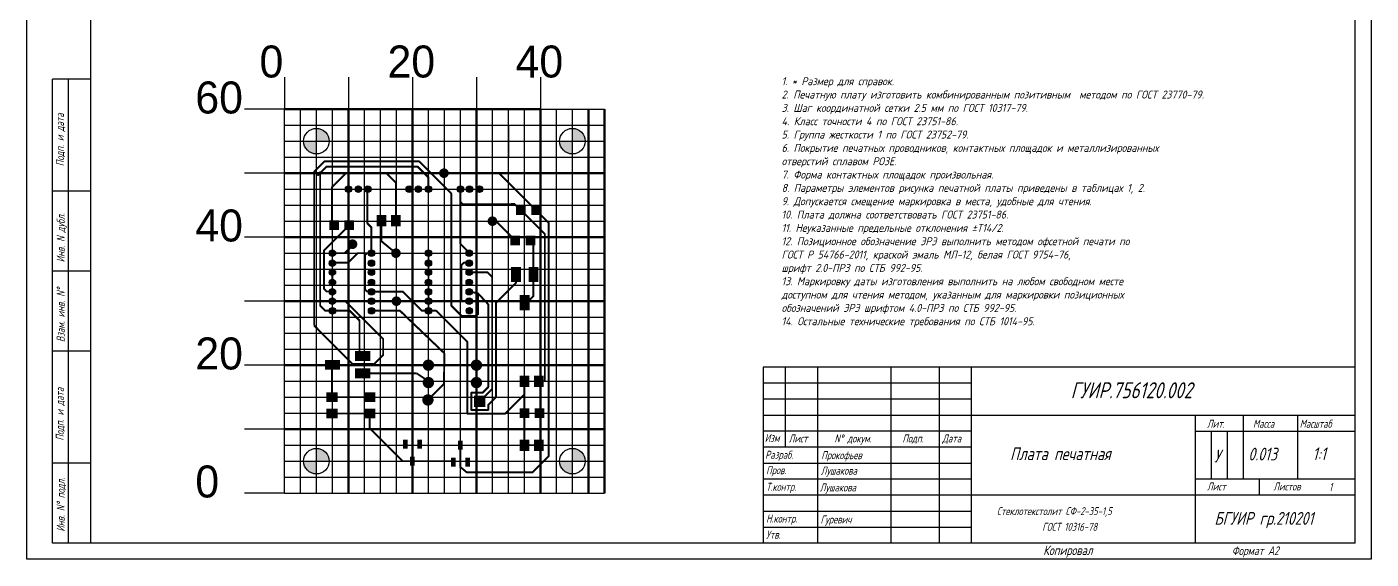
# Model space of a CAD drawing. Header units: millimetres. Extents: x -479 to 824, y -96 to 883.
# Drawn here: x 404.3 to 824.3, y 285.9 to 452.3 of the extents above; entities that cross this region are included whole.
import ezdxf

# ---------------------------------------------------------------- set-up
doc = ezdxf.new("R2010")
doc.units = ezdxf.units.MM
doc.header["$MEASUREMENT"] = 0
doc.styles.add('ЕСКД_wwcade', font='wwcade.shx', dxfattribs={"width": 0.9, "oblique": 15})
doc.styles.add('стиль1', font='romans.shx', dxfattribs={"width": 0.75, "oblique": 15, "height": 3.5})

msp = doc.modelspace()

# ---------------------------------------------------------------- hatches: boundary and pattern name
h = msp.add_hatch(color=256)
h.dxf.hatch_style = 1
h.paths.add_polyline_path([(494.804, 420.55), (494.804, 416.55), (498.804, 416.55, 0.4142136)])
h.paths.add_polyline_path([(494.804, 416.55), (490.804, 416.55, 0.4142136), (494.804, 412.55)])
h = msp.add_hatch(color=256)
h.dxf.hatch_style = 1
h.paths.add_polyline_path([(574.804, 420.55), (574.804, 416.55), (578.804, 416.55, 0.4142136)])
h.paths.add_polyline_path([(574.804, 416.55), (570.804, 416.55, 0.4142136), (574.804, 412.55)])
h = msp.add_hatch(color=256)
h.dxf.hatch_style = 1
h.paths.add_polyline_path([(505.804, 401.55, 1), (503.804, 401.55, 1)])
h = msp.add_hatch(color=256)
h.dxf.hatch_style = 1
h.paths.add_polyline_path([(508.893, 401.55, 1), (506.893, 401.55, 1)])
h = msp.add_hatch(color=256)
h.dxf.hatch_style = 1
h.paths.add_polyline_path([(511.859, 401.55, 1), (509.859, 401.55, 1)])
h = msp.add_hatch(color=256)
h.dxf.hatch_style = 1
h.paths.add_polyline_path([(524.804, 401.55, 1), (522.804, 401.55, 1)])
h = msp.add_hatch(color=256)
h.dxf.hatch_style = 1
h.paths.add_polyline_path([(527.644, 401.55, 1), (525.644, 401.55, 1)])
h = msp.add_hatch(color=256)
h.dxf.hatch_style = 1
h.paths.add_polyline_path([(530.804, 401.55, 1), (528.804, 401.55, 1)])
h = msp.add_hatch(color=256)
h.dxf.hatch_style = 1
h.paths.add_polyline_path([(540.804, 401.55, 1), (538.804, 401.55, 1)])
h = msp.add_hatch(color=256)
h.dxf.hatch_style = 1
h.paths.add_polyline_path([(543.644, 401.55, 1), (541.644, 401.55, 1)])
h = msp.add_hatch(color=256)
h.dxf.hatch_style = 1
h.paths.add_polyline_path([(546.804, 401.55, 1), (544.804, 401.55, 1)])
h = msp.add_hatch(color=256)
h.dxf.hatch_style = 1
h.paths.add_polyline_path([(500.804, 381.55, 1), (498.804, 381.55, 1)])
h = msp.add_hatch(color=256)
h.dxf.hatch_style = 1
h.paths.add_polyline_path([(513.001, 381.55, 1), (511.001, 381.55, 1)])
h = msp.add_hatch(color=256)
h.dxf.hatch_style = 1
h.paths.add_polyline_path([(530.804, 381.55, 1), (528.804, 381.55, 1)])
h = msp.add_hatch(color=256)
h.dxf.hatch_style = 1
h.paths.add_polyline_path([(543.559, 381.55, 1), (541.559, 381.55, 1)])
h = msp.add_hatch(color=256)
h.dxf.hatch_style = 1
h.paths.add_polyline_path([(500.804, 378.436, 1), (498.804, 378.436, 1)])
h = msp.add_hatch(color=256)
h.dxf.hatch_style = 1
h.paths.add_polyline_path([(513.001, 378.436, 1), (511.001, 378.436, 1)])
h = msp.add_hatch(color=256)
h.dxf.hatch_style = 1
h.paths.add_polyline_path([(530.804, 378.436, 1), (528.804, 378.436, 1)])
h = msp.add_hatch(color=256)
h.dxf.hatch_style = 1
h.paths.add_polyline_path([(543.559, 378.436, 1), (541.559, 378.436, 1)])
h = msp.add_hatch(color=256)
h.dxf.hatch_style = 1
h.paths.add_polyline_path([(500.804, 375.563, 1), (498.804, 375.563, 1)])
h = msp.add_hatch(color=256)
h.dxf.hatch_style = 1
h.paths.add_polyline_path([(513.001, 375.563, 1), (511.001, 375.563, 1)])
h = msp.add_hatch(color=256)
h.dxf.hatch_style = 1
h.paths.add_polyline_path([(530.804, 375.563, 1), (528.804, 375.563, 1)])
h = msp.add_hatch(color=256)
h.dxf.hatch_style = 1
h.paths.add_polyline_path([(543.559, 375.563, 1), (541.559, 375.563, 1)])
h = msp.add_hatch(color=256)
h.dxf.hatch_style = 1
h.paths.add_polyline_path([(500.804, 372.418, 1), (498.804, 372.418, 1)])
h = msp.add_hatch(color=256)
h.dxf.hatch_style = 1
h.paths.add_polyline_path([(500.804, 369.487, 1), (498.804, 369.487, 1)])
h = msp.add_hatch(color=256)
h.dxf.hatch_style = 1
h.paths.add_polyline_path([(513.001, 372.418, 1), (511.001, 372.418, 1)])
h = msp.add_hatch(color=256)
h.dxf.hatch_style = 1
h.paths.add_polyline_path([(513.001, 369.487, 1), (511.001, 369.487, 1)])
h = msp.add_hatch(color=256)
h.dxf.hatch_style = 1
h.paths.add_polyline_path([(530.804, 372.418, 1), (528.804, 372.418, 1)])
h = msp.add_hatch(color=256)
h.dxf.hatch_style = 1
h.paths.add_polyline_path([(530.804, 369.487, 1), (528.804, 369.487, 1)])
h = msp.add_hatch(color=256)
h.dxf.hatch_style = 1
h.paths.add_polyline_path([(543.559, 372.418, 1), (541.559, 372.418, 1)])
h = msp.add_hatch(color=256)
h.dxf.hatch_style = 1
h.paths.add_polyline_path([(543.559, 369.487, 1), (541.559, 369.487, 1)])
h = msp.add_hatch(color=256)
h.dxf.hatch_style = 1
h.paths.add_polyline_path([(500.804, 366.55, 1), (498.804, 366.55, 1)])
h = msp.add_hatch(color=256)
h.dxf.hatch_style = 1
h.paths.add_polyline_path([(513.001, 366.55, 1), (511.001, 366.55, 1)])
h = msp.add_hatch(color=256)
h.dxf.hatch_style = 1
h.paths.add_polyline_path([(530.804, 366.55, 1), (528.804, 366.55, 1)])
h = msp.add_hatch(color=256)
h.dxf.hatch_style = 1
h.paths.add_polyline_path([(543.559, 366.55, 1), (541.559, 366.55, 1)])
h = msp.add_hatch(color=256)
h.dxf.hatch_style = 1
h.paths.add_polyline_path([(500.835, 363.55, 1), (498.835, 363.55, 1)])
h = msp.add_hatch(color=256)
h.dxf.hatch_style = 1
h.paths.add_polyline_path([(513.032, 363.55, 1), (511.032, 363.55, 1)])
h = msp.add_hatch(color=256)
h.dxf.hatch_style = 1
h.paths.add_polyline_path([(530.835, 363.55, 1), (528.835, 363.55, 1)])
h = msp.add_hatch(color=256)
h.dxf.hatch_style = 1
h.paths.add_polyline_path([(543.59, 363.55, 1), (541.59, 363.55, 1)])
h = msp.add_hatch(color=256)
h.dxf.hatch_style = 1
h.paths.add_polyline_path([(494.804, 320.55), (494.804, 316.55), (498.804, 316.55, 0.4142136)])
h.paths.add_polyline_path([(494.804, 316.55), (490.804, 316.55, 0.4142136), (494.804, 312.55)])
h = msp.add_hatch(color=256)
h.dxf.hatch_style = 1
h.paths.add_polyline_path([(574.804, 320.55), (574.804, 316.55), (578.804, 316.55, 0.4142136)])
h.paths.add_polyline_path([(574.804, 316.55), (570.804, 316.55, 0.4142136), (574.804, 312.55)])

# ---------------------------------------------------------------- linework, layer by layer
for p, q in [((404.346, 285.94), (404.346, 882.94)), ((824.346, 882.94), (824.346, 285.94)), ((424.346, 330.94), (424.346, 877.94)), ((819.346, 290.94), (819.346, 877.94)), ((412.346, 290.94), (412.346, 435.94)), ((424.346, 435.94), (412.346, 435.94)), ((417.346, 290.94), (417.346, 435.94)), ((484.804, 436.55), (484.804, 426.55)), ((504.804, 436.55), (504.804, 426.55)), ((524.804, 436.55), (524.804, 426.55)), ((544.804, 436.55), (544.804, 426.55)), ((564.804, 436.55), (564.804, 426.55)), ((484.804, 426.55), (472.304, 426.55)), ((484.804, 306.55), (484.804, 426.55)), ((484.804, 306.55), (484.804, 426.55)), ((484.804, 426.55), (584.804, 426.55)), ((489.804, 306.55), (489.804, 426.55)), ((489.804, 306.55), (489.804, 426.55)), ((489.804, 306.55), (489.804, 426.55)), ((489.804, 306.55), (489.804, 426.55)), ((489.804, 306.55), (489.804, 426.55)), ((489.804, 306.55), (489.804, 426.55)), ((489.804, 306.55), (489.804, 426.55)), ((489.804, 306.55), (489.804, 426.55)), ((494.804, 306.55), (494.804, 426.55)), ((499.804, 306.55), (499.804, 426.55)), ((499.804, 306.55), (499.804, 426.55)), ((499.804, 306.55), (499.804, 426.55)), ((499.804, 306.55), (499.804, 426.55)), ((504.804, 306.55), (504.804, 426.55)), ((504.804, 306.55), (504.804, 426.55)), ((509.804, 306.55), (509.804, 426.55)), ((509.804, 306.55), (509.804, 426.55)), ((509.804, 306.55), (509.804, 426.55)), ((509.804, 306.55), (509.804, 426.55)), ((509.804, 306.55), (509.804, 426.55)), ((509.804, 306.55), (509.804, 426.55)), ((509.804, 306.55), (509.804, 426.55)), ((509.804, 306.55), (509.804, 426.55)), ((514.804, 306.55), (514.804, 426.55)), ((519.804, 306.55), (519.804, 426.55)), ((519.804, 306.55), (519.804, 426.55)), ((519.804, 306.55), (519.804, 426.55)), ((519.804, 306.55), (519.804, 426.55)), ((524.804, 306.55), (524.804, 426.55)), ((524.804, 306.55), (524.804, 426.55)), ((529.804, 306.55), (529.804, 426.55)), ((529.804, 306.55), (529.804, 426.55)), ((529.804, 306.55), (529.804, 426.55)), ((529.804, 306.55), (529.804, 426.55)), ((529.804, 306.55), (529.804, 426.55)), ((529.804, 306.55), (529.804, 426.55)), ((529.804, 306.55), (529.804, 426.55)), ((529.804, 306.55), (529.804, 426.55)), ((534.804, 306.55), (534.804, 426.55)), ((539.804, 306.55), (539.804, 426.55)), ((539.804, 306.55), (539.804, 426.55)), ((539.804, 306.55), (539.804, 426.55)), ((539.804, 306.55), (539.804, 426.55)), ((544.804, 306.55), (544.804, 426.55)), ((544.804, 306.55), (544.804, 426.55)), ((549.804, 306.55), (549.804, 426.55)), ((549.804, 306.55), (549.804, 426.55)), ((549.804, 306.55), (549.804, 426.55)), ((549.804, 306.55), (549.804, 426.55)), ((549.804, 306.55), (549.804, 426.55)), ((549.804, 306.55), (549.804, 426.55)), ((549.804, 306.55), (549.804, 426.55)), ((549.804, 306.55), (549.804, 426.55)), ((554.804, 306.55), (554.804, 426.55)), ((559.804, 306.55), (559.804, 426.55)), ((559.804, 306.55), (559.804, 426.55)), ((559.804, 306.55), (559.804, 426.55)), ((559.804, 306.55), (559.804, 426.55)), ((569.804, 306.55), (569.804, 426.55)), ((574.804, 306.55), (574.804, 426.55)), ((574.804, 306.55), (574.804, 426.55)), ((574.804, 306.55), (574.804, 426.55)), ((574.804, 306.55), (574.804, 426.55)), ((574.804, 306.55), (574.804, 426.55)), ((579.804, 306.55), (579.804, 426.55)), ((579.804, 306.55), (579.804, 426.55)), ((579.804, 306.55), (579.804, 426.55)), ((579.804, 306.55), (579.804, 426.55)), ((584.804, 426.55), (584.804, 306.55)), ((484.804, 421.55), (584.804, 421.55)), ((554.804, 421.55), (554.804, 411.55)), ((554.804, 421.55), (554.804, 411.55)), ((484.804, 416.55), (584.804, 416.55)), ((484.804, 416.55), (584.804, 416.55)), ((549.804, 416.55), (559.804, 416.55)), ((549.804, 416.55), (559.804, 416.55)), ((484.804, 411.55), (584.804, 411.55)), ((484.804, 406.55), (472.304, 406.55)), ((484.804, 406.55), (584.804, 406.55)), ((424.346, 400.94), (412.346, 400.94)), ((484.804, 401.55), (584.804, 401.55)), ((484.804, 396.55), (584.804, 396.55)), ((484.804, 396.55), (584.804, 396.55)), ((484.804, 391.55), (584.804, 391.55)), ((484.804, 386.55), (472.304, 386.55)), ((484.804, 386.55), (584.804, 386.55)), ((484.804, 381.55), (584.804, 381.55)), ((529.804, 381.55), (529.804, 378.436)), ((529.804, 378.436), (529.804, 375.563)), ((424.346, 375.94), (412.346, 375.94)), ((484.804, 376.55), (584.804, 376.55)), ((484.804, 376.55), (584.804, 376.55)), ((529.804, 375.563), (529.804, 372.418)), ((484.804, 371.55), (584.804, 371.55)), ((529.804, 372.418), (529.804, 369.487)), ((484.804, 366.55), (472.304, 366.55)), ((484.804, 366.55), (584.804, 366.55)), ((529.804, 369.487), (529.804, 366.55)), ((529.804, 366.55), (529.804, 363.55)), ((484.804, 361.55), (584.804, 361.55)), ((484.804, 356.55), (584.804, 356.55)), ((484.804, 356.55), (584.804, 356.55)), ((424.346, 350.94), (412.346, 350.94)), ((484.804, 351.55), (584.804, 351.55)), ((484.804, 346.55), (472.304, 346.55)), ((484.804, 346.55), (584.804, 346.55)), ((634.346, 345.94), (634.346, 290.94)), ((819.346, 345.94), (634.346, 345.94)), ((641.346, 320.94), (641.346, 345.94)), ((651.346, 345.94), (651.346, 290.94)), ((674.346, 290.94), (674.346, 345.94)), ((689.346, 345.94), (689.346, 290.94)), ((699.346, 345.94), (699.346, 290.94)), ((484.804, 341.55), (584.804, 341.55)), ((699.346, 340.94), (634.346, 340.94)), ((484.804, 336.55), (584.804, 336.55)), ((484.804, 336.55), (584.804, 336.55)), ((699.346, 335.94), (634.346, 335.94)), ((424.346, 290.94), (424.346, 330.94)), ((484.804, 331.55), (584.804, 331.55)), ((634.346, 330.94), (819.346, 330.94)), ((769.346, 330.94), (769.346, 290.94)), ((784.346, 330.94), (784.346, 310.94)), ((801.346, 330.94), (801.346, 310.94)), ((484.804, 326.55), (472.304, 326.55)), ((484.804, 326.55), (584.804, 326.55)), ((699.346, 325.94), (634.346, 325.94)), ((769.346, 325.94), (819.346, 325.94)), ((774.334, 325.731), (774.334, 310.94)), ((779.412, 325.731), (779.412, 310.94)), ((484.804, 321.55), (584.804, 321.55)), ((699.346, 320.94), (634.346, 320.94)), ((424.346, 315.94), (412.346, 315.94)), ((484.804, 316.55), (584.804, 316.55)), ((484.804, 316.55), (584.804, 316.55)), ((634.346, 315.94), (699.346, 315.94)), ((484.804, 311.55), (584.804, 311.55)), ((699.346, 310.94), (634.346, 310.94)), ((819.346, 310.94), (769.346, 310.94)), ((789.346, 310.94), (789.346, 305.94)), ((484.804, 306.55), (472.304, 306.55)), ((484.804, 306.55), (584.804, 306.55)), ((699.346, 305.94), (634.346, 305.94)), ((819.346, 305.94), (699.346, 305.94)), ((819.346, 290.94), (412.346, 290.94)), ((769.346, 290.94), (769.346, 290.94)), ((824.346, 285.94), (404.346, 285.94))]:
    msp.add_line(p, q)
at = {"lineweight": 60}
for p, q in [((484.804, 426.55), (564.804, 426.55)), ((504.804, 306.55), (504.804, 426.55)), ((524.804, 306.55), (524.804, 426.55)), ((544.804, 306.55), (544.804, 426.55)), ((564.804, 306.55), (564.804, 426.55)), ((579.804, 306.55), (579.804, 426.55)), ((584.804, 306.55), (584.804, 426.55)), ((484.804, 406.55), (584.804, 406.55)), ((484.804, 386.55), (584.804, 386.55)), ((484.804, 366.55), (584.804, 366.55)), ((484.804, 346.55), (584.804, 346.55)), ((484.804, 326.55), (584.804, 326.55))]:
    msp.add_line(p, q, dxfattribs=at)
at = {"const_width": 0.6}
for points in [[(494.103, 406.991), (497.343, 410.231)], [(495.303, 405.971), (497.883, 408.551)], [(495.981, 365.165), (495.981, 407.165)], [(497.343, 410.231), (526.901, 410.231)], [(497.883, 408.551), (526.479, 408.551)], [(526.479, 408.551), (529.804, 405.226)], [(526.901, 410.231), (536.943, 400.189)], [(494.103, 358.951), (494.103, 406.991)], [(499.658, 402.165), (504.123, 406.631)], [(504.123, 406.631), (516.571, 406.631)], [(516.571, 406.631), (519.631, 403.571)], [(519.631, 391.55), (519.631, 403.571)], [(529.804, 401.55), (529.804, 405.226)], [(534.654, 406.55), (551.878, 406.55)], [(551.878, 406.55), (563.437, 394.991)], [(499.658, 389.086), (499.658, 402.165)], [(510.751, 390.842), (510.751, 400.897)], [(536.943, 365.171), (536.943, 400.189)], [(539.804, 397.58), (539.804, 400.7)], [(539.804, 384.455), (539.804, 397.58)], [(539.804, 397.58), (540.55, 396.834)], [(540.55, 396.834), (556.824, 396.881)], [(556.674, 396.881), (558.713, 394.991)], [(558.713, 394.991), (566.174, 387.53)], [(563.437, 394.991), (567.374, 391.054)], [(510.751, 390.842), (512.001, 389.593)], [(515.143, 385.117), (515.143, 391.55)], [(550.934, 391.55), (556.204, 386.279)], [(567.374, 318.101), (567.374, 391.054)], [(497.181, 382.4), (505.06, 390.28)], [(512.001, 381.55), (512.001, 389.593)], [(566.174, 341.55), (566.174, 387.53)], [(497.181, 370.403), (497.181, 382.4)], [(503.691, 381.55), (506.091, 383.951)], [(506.091, 383.951), (506.091, 384.361)], [(515.143, 385.267), (519.654, 381.55)], [(539.804, 384.455), (542.709, 381.55)], [(561.666, 384.342), (561.666, 385.542)], [(561.666, 384.342), (562.611, 384.342)], [(562.611, 374.912), (562.611, 384.342)], [(499.654, 381.55), (503.691, 381.55)], [(499.804, 378.563), (504.741, 378.563)], [(504.741, 378.563), (507.741, 381.563)], [(507.741, 381.563), (510.621, 381.563)], [(510.021, 380.963), (510.621, 381.563)], [(510.021, 370.163), (510.021, 380.963)], [(510.621, 381.563), (512.678, 381.563)], [(540.063, 377.771), (540.843, 378.55)], [(540.063, 366.55), (540.063, 377.771)], [(540.843, 378.55), (542.709, 378.55)], [(499.804, 372.563), (499.804, 375.563)], [(542.709, 375.55), (548.283, 375.55)], [(548.283, 375.55), (549.734, 374.099)], [(549.734, 339.123), (549.734, 374.099)], [(557.178, 372.265), (557.178, 374.912)], [(562.611, 368.18), (562.611, 374.912)], [(497.181, 370.403), (498.021, 369.563)], [(498.021, 369.563), (499.804, 369.563)], [(510.021, 370.163), (510.621, 369.563)], [(510.621, 369.563), (512.678, 369.563)], [(512.001, 369.487), (521.883, 369.487)], [(521.883, 369.487), (527.82, 363.55)], [(542.709, 369.55), (545.343, 368.95)], [(550.934, 366.022), (557.178, 372.265)], [(495.981, 365.165), (497.582, 363.563)], [(499.804, 366.563), (503.883, 366.55)], [(503.883, 366.55), (515.629, 354.805)], [(512.678, 366.563), (519.804, 366.563)], [(536.943, 365.171), (540.183, 361.931)], [(540.063, 366.55), (542.709, 366.55)], [(545.343, 368.95), (548.534, 365.519)], [(545.343, 362.531), (545.343, 368.95)], [(548.534, 339.742), (548.534, 365.519)], [(550.934, 336.551), (550.934, 366.022)], [(559.894, 365.463), (562.611, 368.18)], [(497.582, 363.563), (499.804, 363.563)], [(499.804, 363.563), (505.221, 363.563)], [(505.221, 363.563), (508.263, 360.521)], [(512.678, 363.563), (520.919, 363.563)], [(520.919, 363.563), (534.804, 350.25)], [(527.67, 363.55), (529.835, 363.55)], [(529.835, 363.55), (532.263, 363.55)], [(532.263, 363.55), (541.991, 353.823)], [(540.183, 361.931), (544.743, 361.931)], [(544.743, 361.931), (545.343, 362.531)], [(494.103, 358.951), (506.009, 346.964)], [(508.263, 350.463), (508.263, 360.521)], [(515.669, 349.724), (515.673, 354.911)], [(541.991, 331.379), (541.991, 353.823)], [(508.263, 350.463), (509.107, 350.463)], [(512.909, 346.964), (515.669, 349.724)], [(534.654, 340.677), (534.804, 350.25)], [(499.658, 335.936), (499.658, 347.747)], [(506.009, 346.964), (512.909, 346.964)], [(509.253, 343.984), (526.16, 343.984)], [(526.16, 343.984), (529.804, 341.55)], [(529.654, 335.677), (534.654, 340.677)], [(559.804, 339.631), (559.804, 342.402)], [(564.292, 341.55), (566.174, 341.55)], [(499.658, 336.55), (511.469, 336.55)], [(543.191, 337.923), (546.715, 337.923)], [(543.191, 332.579), (543.191, 337.923)], [(545.863, 335.251), (549.734, 339.123)], [(546.715, 337.923), (548.534, 339.742)], [(548.534, 334.151), (550.934, 336.551)], [(553.792, 331.379), (559.804, 337.392)], [(559.804, 333.361), (559.804, 339.631)], [(543.191, 332.579), (548.534, 332.579)], [(548.534, 332.579), (548.534, 334.151)], [(559.804, 321.55), (559.804, 333.361)], [(499.658, 331.448), (511.469, 331.448)], [(511.469, 326.831), (511.469, 331.448)], [(541.991, 331.379), (553.792, 331.379)], [(511.469, 326.831), (521.75, 316.55)], [(539.804, 314.51), (539.804, 321.55)], [(559.804, 321.55), (564.292, 321.55)], [(521.75, 316.55), (532.527, 316.55)], [(532.527, 316.55), (537.376, 316.55)], [(539.727, 314.772), (541.743, 313.091)], [(562.363, 313.091), (567.374, 318.101)], [(541.743, 313.091), (562.363, 313.091)]]:
    msp.add_lwpolyline(points, dxfattribs=at)
for points, const_width in [([(497.193, 410.231, 1), (497.493, 410.231, 1)], 0.3), ([(497.193, 410.231, 1), (497.493, 410.231, 1)], 0.3), ([(497.733, 408.551, 1), (498.033, 408.551, 1)], 0.3), ([(497.733, 408.551, 1), (498.033, 408.551, 1)], 0.3), ([(526.329, 408.551, 1), (526.629, 408.551, 1)], 0.3), ([(526.329, 408.551, 1), (526.629, 408.551, 1)], 0.3), ([(526.751, 410.231, 1), (527.051, 410.231, 1)], 0.3), ([(526.751, 410.231, 1), (527.051, 410.231, 1)], 0.3), ([(533.904, 406.55, 1), (535.404, 406.55, 1)], 1.5), ([(493.953, 406.991, 1), (494.253, 406.991, 1)], 0.3), ([(493.953, 406.991, 1), (494.253, 406.991, 1)], 0.3), ([(495.153, 405.971, 1), (495.453, 405.971, 1)], 0.3), ([(495.153, 405.971, 1), (495.453, 405.971, 1)], 0.3), ([(503.973, 406.631, 1), (504.273, 406.631, 1)], 0.3), ([(503.973, 406.631, 1), (504.273, 406.631, 1)], 0.3), ([(516.421, 406.631, 1), (516.721, 406.631, 1)], 0.3), ([(516.421, 406.631, 1), (516.721, 406.631, 1)], 0.3), ([(519.481, 403.571, 1), (519.781, 403.571, 1)], 0.3), ([(519.481, 403.571, 1), (519.781, 403.571, 1)], 0.3), ([(529.654, 405.226, 1), (529.954, 405.226, 1)], 0.3), ([(534.504, 406.55, 1), (534.804, 406.55, 1)], 0.3), ([(551.728, 406.55, 1), (552.028, 406.55, 1)], 0.3), ([(553.328, 404.951, 1), (553.628, 404.951, 1)], 0.3), ([(499.508, 402.165, 1), (499.808, 402.165, 1)], 0.3), ([(499.508, 402.165, 1), (499.808, 402.165, 1)], 0.3), ([(536.793, 400.189, 1), (537.093, 400.189, 1)], 0.3), ([(536.793, 400.189, 1), (537.093, 400.189, 1)], 0.3), ([(539.654, 397.58, 1), (539.954, 397.58, 1)], 0.3), ([(539.654, 397.58, 1), (539.954, 397.58, 1)], 0.3), ([(539.654, 397.58, 1), (539.954, 397.58, 1)], 0.3), ([(540.4, 396.834, 1), (540.7, 396.834, 1)], 0.3), ([(540.4, 396.834, 1), (540.7, 396.834, 1)], 0.3), ([(556.524, 396.881, 1), (556.824, 396.881, 1)], 0.3), ([(558.563, 394.991, 1), (558.863, 394.991, 1)], 0.3), ([(558.563, 394.991, 1), (558.863, 394.991, 1)], 0.3), ([(563.287, 394.991, 1), (563.587, 394.991, 1)], 0.3), ([(563.287, 394.991, 1), (563.587, 394.991, 1)], 0.3), ([(510.601, 390.842, 1), (510.901, 390.842, 1)], 0.3), ([(510.601, 390.842, 1), (510.901, 390.842, 1)], 0.3), ([(549.054, 391.55, 1), (550.554, 391.55, 1)], 1.5), ([(549.654, 391.55, 1), (549.954, 391.55, 1)], 0.3), ([(550.784, 391.55, 1), (551.084, 391.55, 1)], 0.3), ([(550.784, 391.55, 1), (551.084, 391.55, 1)], 0.3), ([(566.133, 392.145, 1), (566.433, 392.145, 1)], 0.3), ([(567.224, 391.054, 1), (567.524, 391.054, 1)], 0.3), ([(499.508, 389.086, 1), (499.808, 389.086, 1)], 0.3), ([(504.232, 389.085, 1), (504.532, 389.085, 1)], 0.3), ([(511.851, 389.593, 1), (512.151, 389.593, 1)], 0.3), ([(514.993, 389.069, 1), (515.293, 389.069, 1)], 0.3), ([(564.933, 388.621, 1), (565.233, 388.621, 1)], 0.3), ([(564.933, 388.621, 1), (565.233, 388.621, 1)], 0.3), ([(566.024, 387.53, 1), (566.324, 387.53, 1)], 0.3), ([(497.031, 382.4, 1), (497.331, 382.4, 1)], 0.3), ([(505.341, 384.361, 1), (506.841, 384.361, 1)], 1.5), ([(505.941, 384.361, 1), (506.241, 384.361, 1)], 0.3), ([(505.941, 383.951, 1), (506.241, 383.951, 1)], 0.3), ([(505.941, 383.951, 1), (506.241, 383.951, 1)], 0.3), ([(514.993, 385.267, 1), (515.293, 385.267, 1)], 0.3), ([(518.904, 381.55, 1), (520.404, 381.55, 1)], 1.5), ([(539.654, 384.455, 1), (539.954, 384.455, 1)], 0.3), ([(540.847, 383.263, 1), (541.147, 383.263, 1)], 0.3), ([(540.847, 383.263, 1), (541.147, 383.263, 1)], 0.3), ([(556.791, 385.542, 1), (557.091, 385.542, 1)], 0.3), ([(561.516, 385.542, 1), (561.816, 385.542, 1)], 0.3), ([(561.516, 384.342, 1), (561.816, 384.342, 1)], 0.3), ([(561.516, 384.342, 1), (561.816, 384.342, 1)], 0.3), ([(562.461, 384.342, 1), (562.761, 384.342, 1)], 0.3), ([(562.461, 384.342, 1), (562.761, 384.342, 1)], 0.3), ([(503.541, 381.55, 1), (503.841, 381.55, 1)], 0.3), ([(503.541, 381.55, 1), (503.841, 381.55, 1)], 0.3), ([(504.591, 378.563, 1), (504.891, 378.563, 1)], 0.3), ([(504.591, 378.563, 1), (504.891, 378.563, 1)], 0.3), ([(507.591, 381.563, 1), (507.891, 381.563, 1)], 0.3), ([(507.591, 381.563, 1), (507.891, 381.563, 1)], 0.3), ([(509.871, 380.963, 1), (510.171, 380.963, 1)], 0.3), ([(509.871, 380.963, 1), (510.171, 380.963, 1)], 0.3), ([(510.471, 381.563, 1), (510.771, 381.563, 1)], 0.3), ([(510.471, 381.563, 1), (510.771, 381.563, 1)], 0.3), ([(510.471, 381.563, 1), (510.771, 381.563, 1)], 0.3), ([(539.913, 377.771, 1), (540.213, 377.771, 1)], 0.3), ([(539.913, 377.771, 1), (540.213, 377.771, 1)], 0.3), ([(540.693, 378.55, 1), (540.993, 378.55, 1)], 0.3), ([(540.693, 378.55, 1), (540.993, 378.55, 1)], 0.3), ([(542.559, 381.55, 1), (542.859, 381.55, 1)], 0.3), ([(542.559, 378.55, 1), (542.859, 378.55, 1)], 0.3), ([(499.654, 375.563, 1), (499.954, 375.563, 1)], 0.3), ([(542.559, 375.55, 1), (542.859, 375.55, 1)], 0.3), ([(548.133, 375.55, 1), (548.433, 375.55, 1)], 0.3), ([(548.133, 375.55, 1), (548.433, 375.55, 1)], 0.3), ([(549.584, 374.099, 1), (549.884, 374.099, 1)], 0.3), ([(549.584, 374.099, 1), (549.884, 374.099, 1)], 0.3), ([(557.028, 374.912, 1), (557.328, 374.912, 1)], 0.3), ([(562.461, 374.912, 1), (562.761, 374.912, 1)], 0.3), ([(562.461, 374.912, 1), (562.761, 374.912, 1)], 0.3), ([(497.031, 370.403, 1), (497.331, 370.403, 1)], 0.3), ([(497.031, 370.403, 1), (497.331, 370.403, 1)], 0.3), ([(497.871, 369.563, 1), (498.171, 369.563, 1)], 0.3), ([(497.871, 369.563, 1), (498.171, 369.563, 1)], 0.3), ([(499.654, 372.563, 1), (499.954, 372.563, 1)], 0.3), ([(499.654, 369.563, 1), (499.954, 369.563, 1)], 0.3), ([(509.871, 370.163, 1), (510.171, 370.163, 1)], 0.3), ([(509.871, 370.163, 1), (510.171, 370.163, 1)], 0.3), ([(510.471, 369.563, 1), (510.771, 369.563, 1)], 0.3), ([(510.471, 369.563, 1), (510.771, 369.563, 1)], 0.3), ([(521.733, 369.487, 1), (522.033, 369.487, 1)], 0.3), ([(521.733, 369.487, 1), (522.033, 369.487, 1)], 0.3), ([(542.559, 369.55, 1), (542.859, 369.55, 1)], 0.3), ([(542.559, 369.55, 1), (542.859, 369.55, 1)], 0.3), ([(557.028, 372.265, 1), (557.328, 372.265, 1)], 0.3), ([(557.028, 372.265, 1), (557.328, 372.265, 1)], 0.3), ([(495.831, 365.165, 1), (496.131, 365.165, 1)], 0.3), ([(495.831, 365.165, 1), (496.131, 365.165, 1)], 0.3), ([(503.733, 366.55, 1), (504.033, 366.55, 1)], 0.3), ([(504.915, 365.369, 1), (505.215, 365.369, 1)], 0.3), ([(504.915, 365.369, 1), (505.215, 365.369, 1)], 0.3), ([(519.054, 366.55, 1), (520.554, 366.55, 1)], 1.5), ([(536.793, 365.171, 1), (537.093, 365.171, 1)], 0.3), ([(536.793, 365.171, 1), (537.093, 365.171, 1)], 0.3), ([(539.913, 366.55, 1), (540.213, 366.55, 1)], 0.3), ([(539.913, 366.55, 1), (540.213, 366.55, 1)], 0.3), ([(542.559, 366.55, 1), (542.859, 366.55, 1)], 0.3), ([(545.193, 368.95, 1), (545.493, 368.95, 1)], 0.3), ([(545.193, 368.95, 1), (545.493, 368.95, 1)], 0.3), ([(545.193, 368.95, 1), (545.493, 368.95, 1)], 0.3), ([(545.193, 368.95, 1), (545.493, 368.95, 1)], 0.3), ([(548.384, 365.519, 1), (548.684, 365.519, 1)], 0.3), ([(548.384, 365.519, 1), (548.684, 365.519, 1)], 0.3), ([(550.784, 366.022, 1), (551.084, 366.022, 1)], 0.3), ([(550.784, 366.022, 1), (551.084, 366.022, 1)], 0.3), ([(559.744, 365.463, 1), (560.044, 365.463, 1)], 0.3), ([(562.461, 368.18, 1), (562.761, 368.18, 1)], 0.3), ([(562.461, 368.18, 1), (562.761, 368.18, 1)], 0.3), ([(497.432, 363.563, 1), (497.732, 363.563, 1)], 0.3), ([(497.432, 363.563, 1), (497.732, 363.563, 1)], 0.3), ([(505.071, 363.563, 1), (505.371, 363.563, 1)], 0.3), ([(505.071, 363.563, 1), (505.371, 363.563, 1)], 0.3), ([(520.769, 363.563, 1), (521.069, 363.563, 1)], 0.3), ([(522.015, 362.369, 1), (522.315, 362.369, 1)], 0.3), ([(522.015, 362.369, 1), (522.315, 362.369, 1)], 0.3), ([(527.67, 363.55, 1), (527.97, 363.55, 1)], 0.3), ([(529.685, 363.55, 1), (529.985, 363.55, 1)], 0.3), ([(529.685, 363.55, 1), (529.985, 363.55, 1)], 0.3), ([(532.113, 363.55, 1), (532.413, 363.55, 1)], 0.3), ([(532.113, 363.55, 1), (532.413, 363.55, 1)], 0.3), ([(540.033, 361.931, 1), (540.333, 361.931, 1)], 0.3), ([(540.033, 361.931, 1), (540.333, 361.931, 1)], 0.3), ([(544.593, 361.931, 1), (544.893, 361.931, 1)], 0.3), ([(544.593, 361.931, 1), (544.893, 361.931, 1)], 0.3), ([(545.193, 362.531, 1), (545.493, 362.531, 1)], 0.3), ([(545.193, 362.531, 1), (545.493, 362.531, 1)], 0.3), ([(493.953, 359.771, 1), (494.253, 359.771, 1)], 0.3), ([(493.953, 359.771, 1), (494.253, 359.771, 1)], 0.3), ([(508.113, 360.521, 1), (508.413, 360.521, 1)], 0.3), ([(508.113, 358.649, 1), (508.413, 358.649, 1)], 0.3), ([(508.113, 358.649, 1), (508.413, 358.649, 1)], 0.3), ([(515.373, 354.911, 1), (515.673, 354.911, 1)], 0.3), ([(515.479, 354.805, 1), (515.779, 354.805, 1)], 0.3), ([(541.841, 353.823, 1), (542.141, 353.823, 1)], 0.3), ([(541.841, 353.823, 1), (542.141, 353.823, 1)], 0.3), ([(508.113, 350.463, 1), (508.413, 350.463, 1)], 0.3), ([(508.113, 350.463, 1), (508.413, 350.463, 1)], 0.3), ([(508.957, 350.463, 1), (509.257, 350.463, 1)], 0.3), ([(515.519, 349.724, 1), (515.819, 349.724, 1)], 0.3), ([(499.508, 347.747, 1), (499.808, 347.747, 1)], 0.3), ([(505.859, 346.964, 1), (506.159, 346.964, 1)], 0.3), ([(505.859, 346.964, 1), (506.159, 346.964, 1)], 0.3), ([(508.957, 345.03, 1), (509.257, 345.03, 1)], 0.3), ([(512.759, 346.964, 1), (513.059, 346.964, 1)], 0.3), ([(528.918, 346.55, 1), (530.69, 346.55, 1)], 1.772), ([(543.918, 346.55, 1), (545.69, 346.55, 1)], 1.772), ([(528.918, 341.11, 1), (530.69, 341.11, 1)], 1.772), ([(534.504, 341.55, 1), (534.804, 341.55, 1)], 0.3), ([(534.504, 341.55, 1), (534.804, 341.55, 1)], 0.3), ([(543.918, 341.11, 1), (545.69, 341.11, 1)], 1.772), ([(563.051, 341.841, 1), (563.351, 341.841, 1)], 0.3), ([(566.024, 341.55, 1), (566.324, 341.55, 1)], 0.3), ([(566.024, 341.55, 1), (566.324, 341.55, 1)], 0.3), ([(499.508, 335.936, 1), (499.808, 335.936, 1)], 0.3), ([(499.508, 335.936, 1), (499.808, 335.936, 1)], 0.3), ([(511.319, 335.936, 1), (511.619, 335.936, 1)], 0.3), ([(528.768, 335.677, 1), (530.54, 335.677, 1)], 1.772), ([(543.041, 337.923, 1), (543.341, 337.923, 1)], 0.3), ([(543.041, 337.923, 1), (543.341, 337.923, 1)], 0.3), ([(546.565, 337.923, 1), (546.865, 337.923, 1)], 0.3), ([(546.565, 337.923, 1), (546.865, 337.923, 1)], 0.3), ([(548.384, 339.742, 1), (548.684, 339.742, 1)], 0.3), ([(548.384, 339.742, 1), (548.684, 339.742, 1)], 0.3), ([(549.584, 339.123, 1), (549.884, 339.123, 1)], 0.3), ([(549.584, 339.123, 1), (549.884, 339.123, 1)], 0.3), ([(550.784, 336.551, 1), (551.084, 336.551, 1)], 0.3), ([(550.784, 336.551, 1), (551.084, 336.551, 1)], 0.3), ([(558.563, 336.301, 1), (558.863, 336.301, 1)], 0.3), ([(558.563, 336.301, 1), (558.863, 336.301, 1)], 0.3), ([(558.563, 336.301, 1), (558.863, 336.301, 1)], 0.3), ([(543.041, 332.579, 1), (543.341, 332.579, 1)], 0.3), ([(543.041, 332.579, 1), (543.341, 332.579, 1)], 0.3), ([(545.713, 335.251, 1), (546.013, 335.251, 1)], 0.3), ([(548.384, 334.151, 1), (548.684, 334.151, 1)], 0.3), ([(548.384, 334.151, 1), (548.684, 334.151, 1)], 0.3), ([(548.384, 332.579, 1), (548.684, 332.579, 1)], 0.3), ([(548.384, 332.579, 1), (548.684, 332.579, 1)], 0.3), ([(499.508, 331.448, 1), (499.808, 331.448, 1)], 0.3), ([(511.319, 331.448, 1), (511.619, 331.448, 1)], 0.3), ([(511.319, 331.448, 1), (511.619, 331.448, 1)], 0.3), ([(541.841, 331.379, 1), (542.141, 331.379, 1)], 0.3), ([(541.841, 331.379, 1), (542.141, 331.379, 1)], 0.3), ([(553.642, 331.379, 1), (553.942, 331.379, 1)], 0.3), ([(553.642, 331.379, 1), (553.942, 331.379, 1)], 0.3), ([(511.319, 326.831, 1), (511.619, 326.831, 1)], 0.3), ([(511.319, 326.831, 1), (511.619, 326.831, 1)], 0.3), ([(559.654, 321.55, 1), (559.954, 321.55, 1)], 0.3), ([(559.654, 321.55, 1), (559.954, 321.55, 1)], 0.3), ([(564.142, 321.55, 1), (564.442, 321.55, 1)], 0.3), ([(521.6, 316.55, 1), (521.9, 316.55, 1)], 0.3), ([(567.224, 318.101, 1), (567.524, 318.101, 1)], 0.3), ([(567.224, 318.101, 1), (567.524, 318.101, 1)], 0.3), ([(541.593, 313.091, 1), (541.893, 313.091, 1)], 0.3), ([(541.593, 313.091, 1), (541.893, 313.091, 1)], 0.3), ([(562.213, 313.091, 1), (562.513, 313.091, 1)], 0.3)]:
    msp.add_lwpolyline(points, format="xyb", close=True, dxfattribs=dict(const_width=const_width))
for points in [[(634.346, 300.94), (699.346, 300.94)], [(634.346, 295.94), (699.346, 295.94)]]:
    msp.add_lwpolyline(points)
for centre, radius in [((494.804, 416.55), 4), ((574.804, 416.55), 4), ((504.804, 401.55), 1), ((507.893, 401.55), 1), ((510.859, 401.55), 1), ((523.804, 401.55), 1), ((526.644, 401.55), 1), ((529.804, 401.55), 1), ((539.804, 401.55), 1), ((542.644, 401.55), 1), ((545.804, 401.55), 1), ((499.804, 381.55), 1), ((512.001, 381.55), 1), ((529.804, 381.55), 1), ((542.559, 381.55), 1), ((499.804, 378.436), 1), ((512.001, 378.436), 1), ((529.804, 378.436), 1), ((542.559, 378.436), 1), ((499.804, 375.563), 1), ((512.001, 375.563), 1), ((529.804, 375.563), 1), ((542.559, 375.563), 1), ((499.804, 372.418), 1), ((499.804, 369.487), 1), ((512.001, 372.418), 1), ((512.001, 369.487), 1), ((529.804, 372.418), 1), ((529.804, 369.487), 1), ((542.559, 372.418), 1), ((542.559, 369.487), 1), ((499.804, 366.55), 1), ((512.001, 366.55), 1), ((529.804, 366.55), 1), ((542.559, 366.55), 1), ((499.835, 363.55), 1), ((512.032, 363.55), 1), ((529.835, 363.55), 1), ((542.59, 363.55), 1), ((494.804, 316.55), 4), ((574.804, 316.55), 4)]:
    msp.add_circle(centre, radius)
for points in [[(557.213, 393.491), (560.213, 393.491), (557.213, 396.491), (560.213, 396.491)], [(561.937, 393.491), (564.937, 393.491), (561.937, 396.491), (564.937, 396.491)], [(498.836, 388.78), (501.836, 388.78), (498.836, 391.78), (501.836, 391.78)], [(503.56, 388.78), (506.56, 388.78), (503.56, 391.78), (506.56, 391.78)], [(513.608, 389.928), (516.679, 389.928), (513.608, 393.472), (516.679, 393.472)], [(518.096, 389.928), (521.167, 389.928), (518.096, 393.472), (521.167, 393.472)], [(555.441, 384.042), (558.441, 384.042), (555.441, 387.042), (558.441, 387.042)], [(560.166, 384.042), (563.166, 384.042), (560.166, 387.042), (563.166, 387.042)], [(555.642, 372.55), (558.713, 372.55), (555.642, 377.275), (558.713, 377.275)], [(561.075, 372.55), (564.146, 372.55), (561.075, 377.275), (564.146, 377.275)], [(558.355, 363.727), (561.425, 363.727), (558.355, 368.452), (561.425, 368.452)], [(506.891, 350.952), (506.891, 347.881), (511.615, 350.952), (511.615, 347.881)], [(497.463, 348.176), (497.463, 345.106), (502.187, 348.176), (502.187, 345.106)], [(506.891, 345.519), (506.891, 342.448), (511.615, 345.519), (511.615, 342.448)], [(558.269, 339.778), (561.339, 339.778), (558.269, 343.322), (561.339, 343.322)], [(562.757, 339.778), (565.828, 339.778), (562.757, 343.322), (565.828, 343.322)], [(497.886, 338.086), (497.886, 335.015), (501.43, 338.086), (501.43, 335.015)], [(509.697, 338.086), (509.697, 335.015), (513.241, 338.086), (513.241, 335.015)], [(547.634, 337.023), (544.091, 337.023), (547.634, 333.479), (544.091, 333.479)], [(497.886, 332.983), (497.886, 329.912), (501.43, 332.983), (501.43, 329.912)], [(509.697, 332.983), (509.697, 329.912), (513.241, 332.983), (513.241, 329.912)], [(561.304, 333.05), (558.304, 333.05), (561.304, 330.05), (558.304, 330.05)], [(566.028, 333.05), (563.028, 333.05), (566.028, 330.05), (563.028, 330.05)], [(521.851, 320.507), (523.269, 320.507), (521.851, 323.223), (523.269, 323.223)], [(526.34, 320.507), (527.757, 320.507), (526.34, 323.223), (527.757, 323.223)], [(540.513, 322.908), (539.095, 322.908), (540.513, 320.192), (539.095, 320.192)], [(558.269, 319.778), (561.339, 319.778), (558.269, 323.322), (561.339, 323.322)], [(562.757, 319.778), (565.828, 319.778), (562.757, 323.322), (565.828, 323.322)], [(524.095, 315.192), (525.513, 315.192), (524.095, 317.908), (525.513, 317.908)], [(538.269, 317.593), (536.851, 317.593), (538.269, 314.877), (536.851, 314.877)], [(542.757, 317.593), (541.339, 317.593), (542.757, 314.877), (541.339, 314.877)]]:
    msp.add_solid(points)

# ---------------------------------------------------------------- texts
at = {"lineweight": 30}
for s, p in [('0', (477.029, 436.448)), ('20', (517.029, 436.448)), ('40', (557.029, 436.448)), ('60', (456.979, 425.202)), ('40', (456.979, 385.202)), ('20', (456.979, 345.202)), ('0', (456.979, 305.202))]:
    msp.add_text(s, height=10, dxfattribs=at).set_placement(p)
at = {"style": 'стиль1', "oblique": 15, "width": 0.75}
for s, p in [('Подп. и дата', (415.92, 408.71)), ('Инв. N дубл.', (416.165, 378.685)), ('Взам. инв. N%%d', (416.165, 353.758)), ('Подп. и дата', (415.87, 322.974)), ('Инв. N%%d подл.', (416.165, 294.507))]:
    msp.add_text(s, height=2.5, rotation=90, dxfattribs=at).set_placement(p)
for s, height, p in [('ГУИР.756120.002', 5, (730.483, 336.201)), ('Лит.', 2.5, (773.064, 327.005)), ('Масса', 2.5, (787.439, 327.005)), ('Масштаб', 2.5, (802.031, 327.005)), ('Изм', 2.5, (634.892, 322.552)), ('Лист', 2.5, (642.367, 322.402)), ('N%%d докум. ', 2.5, (656.651, 322.402)), ('Подп.', 2.5, (677.904, 322.402)), ('Дата', 2.5, (690.355, 322.402)), ('Разраб.', 2.5, (635.008, 317.301)), ('Прокофьев', 2.5, (652.539, 317.162)), ('Плата печатная', 4, (711.551, 316.877)), ('У', 4, (775.313, 316.138)), ('0.013', 4, (785.975, 316.759)), ('1:1', 4, (806.045, 316.855)), ('Пров.', 2.5, (635.309, 312.469)), ('Лушакова', 2.5, (652.399, 312.337)), ('Т.контр.', 2.5, (635.309, 307.274)), ('Лушакова', 2.5, (652.085, 307.084)), ('Лист', 2.5, (773.064, 307.391)), ('Листов', 2.5, (793.789, 307.391)), ('1', 2.5, (811.207, 307.238)), ('Н.контр.', 2.5, (635.309, 297.352)), ('Гуревич', 2.5, (652.311, 297.097)), ('Стеклотекстолит СФ-2-35-1,5', 2.5, (707.42, 299.682)), ('БГУИР гр.210201', 4, (775.384, 296.679)), ('Утв.', 2.5, (635.309, 292.332)), ('ГОСТ 10316-78', 2.5, (721.566, 294.779)), ('Копировал', 3, (721.882, 287.19)), ('Формат А2', 2.75, (780.811, 287.19))]:
    msp.add_text(s, height=height, dxfattribs=at).set_placement(p)
at = {"insert": (640.152, 358.345), "char_height": 2.5, "width": 169.18609, "attachment_point": 7, "style": 'ЕСКД_wwcade'}
msp.add_mtext('{\\fISOCPEUR|b0|i0|c204|p34;1. * Размер для справок.\\P2. Печатную плату изготовить комбинированным позитивным  методом по ГОСТ 23770-79.\\P3. Шаг координатной сетки 2.5 мм по ГОСТ 10317-79.\\P4. Класс точности 4 по ГОСТ 23751-86.\\P5. Группа жесткости 1 по ГОСТ 23752-79.\\P6. Покрытие печатных проводников, контактных площадок и металлизированных\\Pотверстий\\fISOCPEUR|b0|i0|c0|p34; \\fISOCPEUR|b0|i0|c204|p34;сплавом РОЗЕ.\\P7. Форма контактных площадок произвольная.\\fISOCPEUR|b0|i0|c0|p34;\\P8\\fISOCPEUR|b0|i0|c204|p34;. Параметры элементов рисунка печатной платы приведены в таблицах 1, 2.\\P9. Допускается смещение маркировка в места, удобные для чтения.\\P\\fISOCPEUR|b0|i1|c0|p34;\\Q0;\\C0;1\\fISOCPEUR|b0|i1|c204|p34;0. Плата должна соответствовать ГОСТ 23751-86.\\P\\fISOCPEUR|b0|i0|c204|p34;\\Q15;\\C7;11. Неуказанные предельные отклонения \\fISOCPEUR|b0|i0|c0|p34;%%PT14/2\\fISOCPEUR|b0|i0|c204|p34;.\\P1\\fISOCPEUR|b0|i0|c0|p34;2\\fISOCPEUR|b0|i0|c204|p34;. Позиционное обозначение ЭРЭ выполнить методом офсетной печати по\\PГОСТ Р 54766-2011, краской эмаль МЛ-12, белая ГОСТ 9754-76, \\fISOCPEUR|b0|i0|c0|p34;\\P\\fISOCPEUR|b0|i0|c204|p34;шрифт 2.0-ПР3 по СТБ 992-95.\\P1\\fISOCPEUR|b0|i0|c0|p34;3\\fISOCPEUR|b0|i0|c204|p34;. Маркировку даты изготовления выполнить на любом свободном месте \\Pдоступном для чтения методом, указанным для маркировки позиционных \\Pобозначений ЭРЭ шрифтом \\fISOCPEUR|b0|i0|c0|p34;4\\fISOCPEUR|b0|i0|c204|p34;.0-ПР3 по СТБ 992-95.\\P\\fISOCPEUR|b0|i0|c0|p34;1\\fISOCPEUR|b0|i0|c204|p34;4. Остальные технические требования по СТБ 1014-95. }', dxfattribs=at)

doc.saveas('drawing.dxf')
